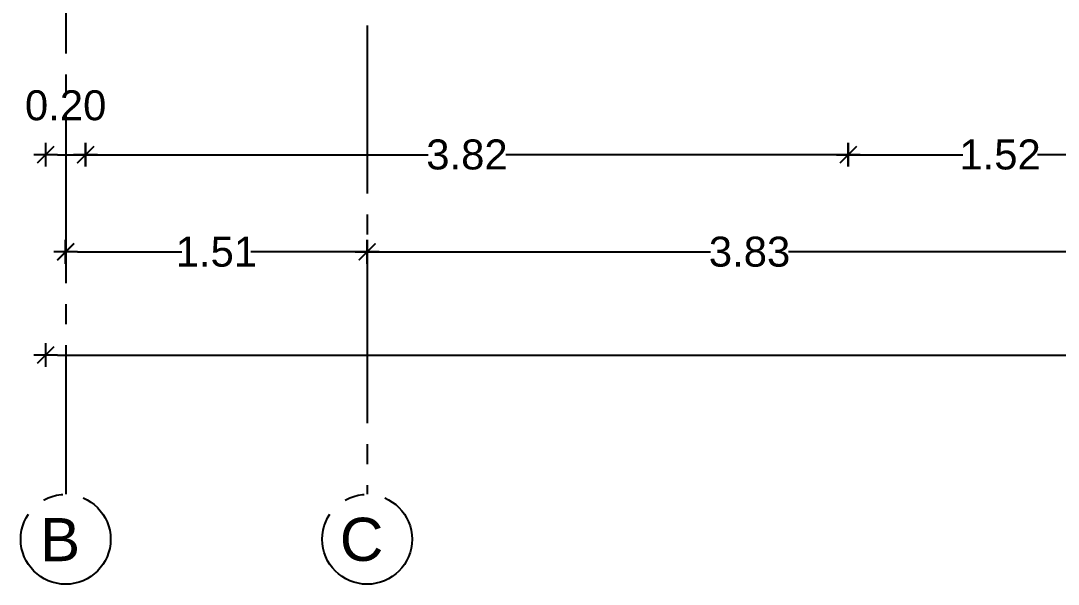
# Model space of a CAD drawing. Header units: millimetres. Extents: x 1217 to 2428, y 234 to 644.
# Drawn here: x 2351.22 to 2356.42, y 596.22 to 599.04 of the extents above; entities that cross this region are included whole.
import ezdxf

# ---------------------------------------------------------------- set-up
doc = ezdxf.new("R2010")
doc.units = ezdxf.units.MM
doc.linetypes.add('ACAD_ISO04W100', pattern=[30, 24, -3, 0, -3])
doc.layers.get('0').update_dxf_attribs({"lineweight": 5})
doc.layers.add('COTAS', color=252, linetype='Continuous')
doc.layers.add('EJES', color=8, linetype='Continuous')
doc.styles.add('INTERARQ', font='arial.ttf')
doc.styles.get("Standard").update_dxf_attribs({"font": 'arial.ttf'})
doc.dimstyles.new('ESCALA_1-50', dxfattribs={"dimtxt": 0.15, "dimasz": 0.06, "dimexe": 0.18, "dimexo": 0.0625, "dimgap": 0, "dimtad": 0, "dimtih": 1, "dimtoh": 1, "dimzin": 0, "dimdsep": 46, "dimtxsty": 'INTERARQ', "dimblk": 'DIMTICK', "dimcen": 0, "dimse1": 1, "dimse2": 1, "dimclrd": 256, "dimclre": 1, "dimclrt": 2, "dimadec": 0, "dimazin": 0, "dimtfac": 4.5, "dimtofl": 0, "dimtmove": 2, "dimatfit": 3, "dimldrblk": 'DIMTICK', "dimfxl": 0, "dimtolj": 1, "dimtzin": 0, "dimarcsym": 0})

# ---------------------------------------------------------------- blocks, each defined once
blk = doc.blocks.new('DIMTICK')
at = {"color": 1}
for p, q in [((0, 1), (0, -1)), ((-1, 0), (1, 0))]:
    blk.add_line(p, q, dxfattribs=at)
at = {"color": 3, "const_width": 0.141}
blk.add_lwpolyline([(0.707, 0.707), (-0.707, -0.707)], dxfattribs=at)
blk = doc.blocks.new('*D1428')
at = {"layer": 'COTAS', "lineweight": -2, "ltscale": 3, "transparency": 16777216}
blk.add_line((2351.4081, 598.3691), (2351.4881, 598.3691), dxfattribs=at)
at = {"layer": 'DEFPOINTS', "color": 0, "ltscale": 3, "transparency": 16777216}
for p in [(2351.5481, 602.8647, 0), (2351.3481, 602.6647, 0), (2351.5481, 598.3691)]:
    blk.add_point(p, dxfattribs=at)
at = {"layer": 'COTAS', "lineweight": -2, "ltscale": 3, "transparency": 16777216, "xscale": 0.06, "yscale": 0.06, "zscale": 0.06, "rotation": 180}
blk.add_blockref('DIMTICK', (2351.3481, 598.3691), dxfattribs=at)
at = {"layer": 'COTAS', "lineweight": -2, "ltscale": 3, "transparency": 16777216, "xscale": 0.06, "yscale": 0.06, "zscale": 0.06}
blk.add_blockref('DIMTICK', (2351.5481, 598.3691), dxfattribs=at)
at = {"layer": 'COTAS', "color": 2, "ltscale": 3, "transparency": 16777216, "insert": (2351.4481, 598.6152), "char_height": 0.15, "attachment_point": 5, "style": 'INTERARQ'}
blk.add_mtext('\\A1;0.20', dxfattribs=at)
blk = doc.blocks.new('*D1429')
at = {"layer": 'COTAS', "lineweight": -2, "ltscale": 3, "transparency": 16777216}
for p, q in [((2351.6081, 598.3691), (2353.264, 598.3691)), ((2355.308, 598.3691), (2353.652, 598.3691))]:
    blk.add_line(p, q, dxfattribs=at)
at = {"layer": 'DEFPOINTS', "color": 0, "ltscale": 3, "transparency": 16777216}
for p in [(2351.5481, 602.8647, 0), (2355.368, 600.7127, 0), (2355.368, 598.3691)]:
    blk.add_point(p, dxfattribs=at)
at = {"layer": 'COTAS', "lineweight": -2, "ltscale": 3, "transparency": 16777216, "xscale": 0.06, "yscale": 0.06, "zscale": 0.06, "rotation": 180}
blk.add_blockref('DIMTICK', (2351.5481, 598.3691), dxfattribs=at)
at = {"layer": 'COTAS', "lineweight": -2, "ltscale": 3, "transparency": 16777216, "xscale": 0.06, "yscale": 0.06, "zscale": 0.06}
blk.add_blockref('DIMTICK', (2355.368, 598.3691), dxfattribs=at)
at = {"layer": 'COTAS', "color": 2, "ltscale": 3, "transparency": 16777216, "insert": (2353.458, 598.3691), "char_height": 0.15, "attachment_point": 5, "style": 'INTERARQ'}
blk.add_mtext('\\A1;3.82', dxfattribs=at)
blk = doc.blocks.new('*D1439')
at = {"layer": 'COTAS', "lineweight": -2, "ltscale": 3, "transparency": 16777216}
for p, q in [((2351.5081, 597.8827), (2352.0298, 597.8827)), ((2352.8981, 597.8827), (2352.3764, 597.8827))]:
    blk.add_line(p, q, dxfattribs=at)
at = {"layer": 'DEFPOINTS', "color": 0, "ltscale": 3, "transparency": 16777216}
for p in [(2351.4481, 597.8827, 0), (2352.9581, 597.8827, 0), (2352.9581, 597.8827)]:
    blk.add_point(p, dxfattribs=at)
at = {"layer": 'COTAS', "lineweight": -2, "ltscale": 3, "transparency": 16777216, "xscale": 0.06, "yscale": 0.06, "zscale": 0.06, "rotation": 180}
blk.add_blockref('DIMTICK', (2351.4481, 597.8827), dxfattribs=at)
at = {"layer": 'COTAS', "lineweight": -2, "ltscale": 3, "transparency": 16777216, "xscale": 0.06, "yscale": 0.06, "zscale": 0.06}
blk.add_blockref('DIMTICK', (2352.9581, 597.8827), dxfattribs=at)
at = {"layer": 'COTAS', "color": 2, "ltscale": 3, "transparency": 16777216, "insert": (2352.2031, 597.8827), "char_height": 0.15, "attachment_point": 5, "style": 'INTERARQ'}
blk.add_mtext('\\A1;1.51', dxfattribs=at)
blk = doc.blocks.new('*D1440')
at = {"layer": 'COTAS', "lineweight": -2, "ltscale": 3, "transparency": 16777216}
for p, q in [((2353.0181, 597.8827), (2354.6785, 597.8827)), ((2356.7284, 597.8827), (2355.068, 597.8827))]:
    blk.add_line(p, q, dxfattribs=at)
at = {"layer": 'DEFPOINTS', "color": 0, "ltscale": 3, "transparency": 16777216}
for p in [(2356.7884, 598.8927), (2352.9581, 597.8827, 0), (2356.7884, 597.8827)]:
    blk.add_point(p, dxfattribs=at)
at = {"layer": 'COTAS', "lineweight": -2, "ltscale": 3, "transparency": 16777216, "xscale": 0.06, "yscale": 0.06, "zscale": 0.06, "rotation": 180}
blk.add_blockref('DIMTICK', (2352.9581, 597.8827), dxfattribs=at)
at = {"layer": 'COTAS', "lineweight": -2, "ltscale": 3, "transparency": 16777216, "xscale": 0.06, "yscale": 0.06, "zscale": 0.06}
blk.add_blockref('DIMTICK', (2356.7884, 597.8827), dxfattribs=at)
at = {"layer": 'COTAS', "color": 2, "ltscale": 3, "transparency": 16777216, "insert": (2354.8733, 597.8827), "char_height": 0.15, "attachment_point": 5, "style": 'INTERARQ'}
blk.add_mtext('\\A1;3.83', dxfattribs=at)
blk = doc.blocks.new('*D1449')
at = {"layer": 'COTAS', "lineweight": -2, "ltscale": 3, "transparency": 16777216}
for p, q in [((2351.4081, 597.3665), (2358.1628, 597.3665)), ((2365.4081, 597.3665), (2358.6533, 597.3665))]:
    blk.add_line(p, q, dxfattribs=at)
at = {"layer": 'DEFPOINTS', "color": 0, "ltscale": 3, "transparency": 16777216}
for p in [(2351.3481, 602.6647, 0), (2365.4681, 602.6646, 0), (2365.4681, 597.3665)]:
    blk.add_point(p, dxfattribs=at)
at = {"layer": 'COTAS', "lineweight": -2, "ltscale": 3, "transparency": 16777216, "xscale": 0.06, "yscale": 0.06, "zscale": 0.06, "rotation": 180}
blk.add_blockref('DIMTICK', (2351.3481, 597.3665), dxfattribs=at)
at = {"layer": 'COTAS', "lineweight": -2, "ltscale": 3, "transparency": 16777216, "xscale": 0.06, "yscale": 0.06, "zscale": 0.06}
blk.add_blockref('DIMTICK', (2365.4681, 597.3665), dxfattribs=at)
at = {"layer": 'COTAS', "color": 2, "ltscale": 3, "transparency": 16777216, "insert": (2358.4081, 597.3665), "char_height": 0.15, "attachment_point": 5, "style": 'INTERARQ'}
blk.add_mtext('\\A1;14.12', dxfattribs=at)
blk = doc.blocks.new('*D1568')
at = {"layer": 'COTAS', "lineweight": -2, "ltscale": 3, "transparency": 16777216}
for p, q in [((2355.428, 598.3691), (2355.941, 598.3691)), ((2356.8279, 598.3691), (2356.3149, 598.3691))]:
    blk.add_line(p, q, dxfattribs=at)
at = {"layer": 'DEFPOINTS', "color": 0, "ltscale": 3, "transparency": 16777216}
for p in [(2355.368, 600.7502, 0), (2356.8879, 600.5877, 0), (2355.368, 598.3691)]:
    blk.add_point(p, dxfattribs=at)
at = {"layer": 'COTAS', "lineweight": -2, "ltscale": 3, "transparency": 16777216, "xscale": 0.06, "yscale": 0.06, "zscale": 0.06, "rotation": 180}
blk.add_blockref('DIMTICK', (2355.368, 598.3691), dxfattribs=at)
at = {"layer": 'COTAS', "lineweight": -2, "ltscale": 3, "transparency": 16777216, "xscale": 0.06, "yscale": 0.06, "zscale": 0.06}
blk.add_blockref('DIMTICK', (2356.8879, 598.3691), dxfattribs=at)
at = {"layer": 'COTAS', "color": 2, "ltscale": 3, "transparency": 16777216, "insert": (2356.1279, 598.3691), "char_height": 0.15, "attachment_point": 5, "style": 'INTERARQ'}
blk.add_mtext('\\A1;1.52', dxfattribs=at)

msp = doc.modelspace()

# ---------------------------------------------------------------- linework, layer by layer
at = {"layer": 'EJES', "linetype": 'ACAD_ISO04W100', "ltscale": 0.035, "elevation": 0}
for points in [[(2352.95819, 608.2152), (2352.95819, 596.66928)], [(2351.44821, 606.61573), (2351.44821, 596.66928)], [(2351.44821, 606.61573), (2351.44821, 596.66928)]]:
    msp.add_lwpolyline(points, dxfattribs=at)
at = {"layer": 'EJES', "linetype": 'ACAD_ISO04W100', "ltscale": 0.035}
for centre in [(2351.44821, 596.44431, 0), (2352.95819, 596.44432, 0), (2352.95819, 596.44431, 0)]:
    msp.add_circle(centre, 0.22497, dxfattribs=at)

# ---------------------------------------------------------------- texts
at = {"layer": 'EJES', "char_height": 0.21599, "width": 0.344354, "attachment_point": 5}
for s, insert in [('B', (2351.4202, 596.44258, 0)), ('B', (2351.4202, 596.44257, 0)), ('C', (2352.93019, 596.44258, 0)), ('C', (2352.93019, 596.44257, 0))]:
    msp.add_mtext(s, dxfattribs=dict(at, insert=insert))

# ---------------------------------------------------------------- dimensions: what is measured, and where the dimension line sits
at = {"layer": 'COTAS', "ltscale": 3}
dim = msp.add_linear_dim(base=(2351.54807, 598.36908, 0), p1=(2351.34807, 602.66466, 0), p2=(2351.54807, 602.86466, 0), dimstyle='ESCALA_1-50', dxfattribs=at)
dim.commit()
dim.dimension.update_dxf_attribs({"geometry": '*D1428', "text_midpoint": (2351.44807, 598.61518, 0), "dimtype": 160})
for base, p1, p2, picture, middle in [((2355.36799, 598.36908, 0), (2351.54807, 602.86466, 0), (2355.36799, 600.7127, 0), '*D1429', (2353.45803, 598.36908, 0)), ((2365.46808, 597.36649, 0), (2351.34807, 602.66466, 0), (2365.46808, 602.66464, 0), '*D1449', (2358.40808, 597.36649, 0)), ((2355.36799, 598.36908), (2356.88789, 600.58771, 0), (2355.36799, 600.7502, 0), '*D1568', (2356.12794, 598.36908)), ((2356.78841, 597.88274, 0), (2352.95814, 597.88274, 0), (2356.78841, 598.89268, 0), '*D1440', (2354.87328, 597.88274, 0)), ((2352.95814, 597.88274, 0), (2351.44809, 597.88274, 0), (2352.95814, 597.88274, 0), '*D1439', (2352.20312, 597.88274, 0))]:
    dim = msp.add_linear_dim(base=base, p1=p1, p2=p2, dimstyle='ESCALA_1-50', dxfattribs=at)
    dim.commit()
    dim.dimension.update_dxf_attribs({"geometry": picture, "text_midpoint": middle})

doc.saveas('drawing.dxf')
